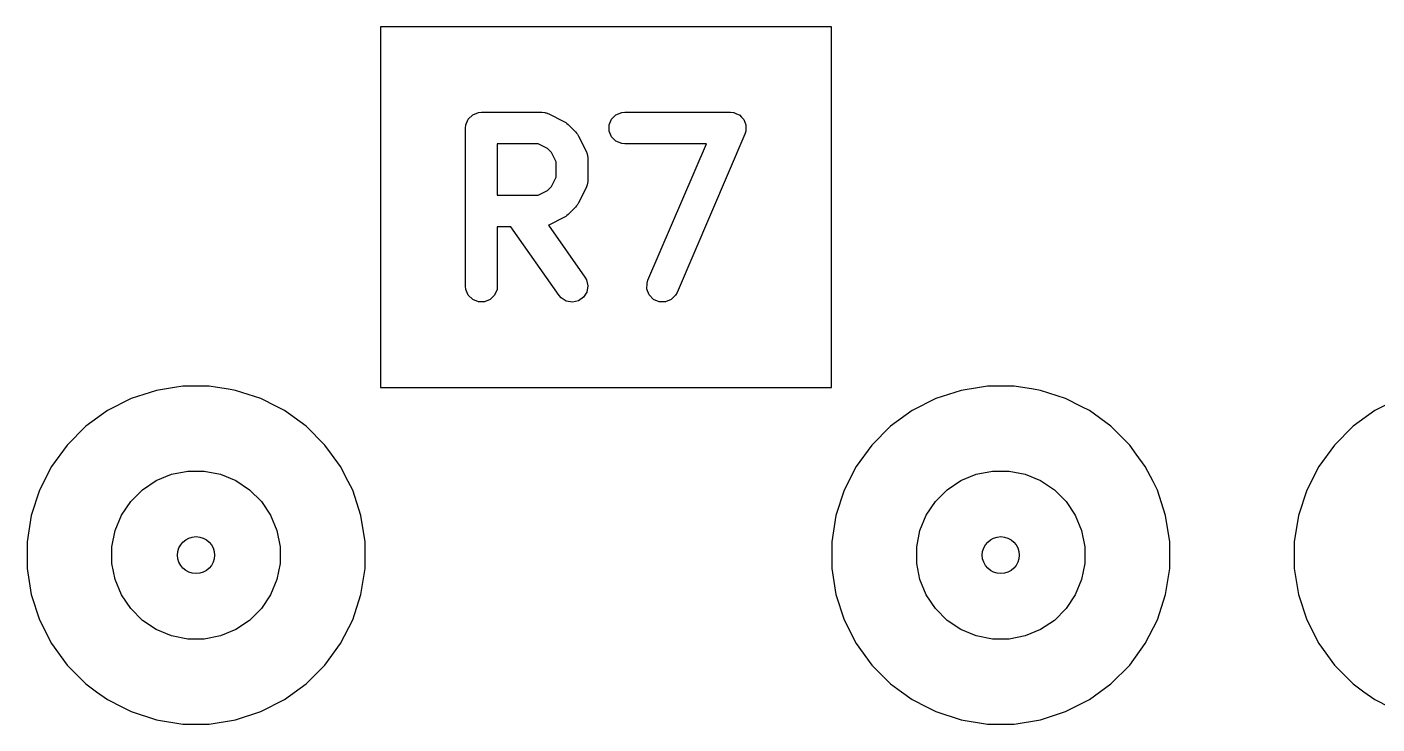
# Model space of a CAD drawing. Extents: x 20 to 124, y -124 to -20.
# Drawn here: x 43.95 to 56.74, y -70.57 to -63.97 of the extents above; entities that cross this region are included whole.
import ezdxf

# ---------------------------------------------------------------- set-up
doc = ezdxf.new("R2010")
doc.units = 0
doc.layers.add('BLACK', color=7, linetype='CONTINUOUS')
doc.layers.add('WHITE', color=7, linetype='CONTINUOUS')

msp = doc.modelspace()

# ---------------------------------------------------------------- linework, layer by layer
at = {"layer": 'BLACK', "linetype": 'CONTINUOUS'}
for p, q in [((51.569753, -63.966103), (47.301257, -63.966103)), ((47.301257, -63.966103), (47.301257, -67.381655)), ((51.569753, -67.381655), (51.569753, -63.966103)), ((48.132037, -64.839992), (48.173421, -64.798608)), ((48.173421, -64.798608), (48.227493, -64.77621)), ((48.227493, -64.77621), (48.256757, -64.773328)), ((48.256757, -64.773328), (48.828186, -64.773328)), ((48.828186, -64.773328), (48.85745, -64.77621)), ((48.85745, -64.77621), (48.86243, -64.778273)), ((48.86243, -64.778273), (48.867805, -64.778655)), ((48.867805, -64.778655), (48.895268, -64.789164)), ((48.895268, -64.789164), (49.038125, -64.860593)), ((49.48918, -64.839992), (49.530564, -64.798608)), ((49.530564, -64.798608), (49.584636, -64.77621)), ((49.584636, -64.77621), (49.6139, -64.773328)), ((49.6139, -64.773328), (50.6139, -64.773328)), ((50.6139, -64.773328), (50.643164, -64.77621)), ((50.643164, -64.77621), (50.644025, -64.776566)), ((50.644025, -64.776566), (50.644955, -64.776578)), ((50.644955, -64.776578), (50.671016, -64.787747)), ((50.671016, -64.787747), (50.697236, -64.798608)), ((50.697236, -64.798608), (50.697894, -64.799266)), ((50.697894, -64.799266), (50.69875, -64.799633)), ((50.69875, -64.799633), (50.71854, -64.819912)), ((48.106757, -64.923328), (48.109639, -64.894064)), ((48.106757, -66.423328), (48.106757, -64.923328)), ((48.109639, -64.894064), (48.132037, -64.839992)), ((49.038125, -64.860593), (49.05072, -64.868521)), ((49.05072, -64.868521), (49.054377, -64.870036)), ((49.054377, -64.870036), (49.058494, -64.873415)), ((49.058494, -64.873415), (49.063011, -64.876258)), ((49.063011, -64.876258), (49.065608, -64.879252)), ((49.065608, -64.879252), (49.077108, -64.88869)), ((49.077108, -64.88869), (49.148537, -64.960118)), ((49.466782, -64.894064), (49.48918, -64.839992)), ((49.466782, -64.952592), (49.466782, -64.894064)), ((50.71854, -64.819912), (50.73862, -64.839992)), ((50.73862, -64.839992), (50.738977, -64.840854)), ((50.738977, -64.840854), (50.739627, -64.84152)), ((50.739627, -64.84152), (50.750145, -64.867815)), ((50.750145, -64.867815), (50.761018, -64.894064)), ((50.761018, -64.894064), (50.761018, -64.894997)), ((50.761018, -64.894997), (50.761363, -64.89586)), ((50.761363, -64.89586), (50.761018, -64.924177)), ((50.761018, -64.924177), (50.761018, -64.952592)), ((49.148537, -64.960118), (49.157979, -64.971623)), ((49.157979, -64.971623), (49.160971, -64.974218)), ((49.160971, -64.974218), (49.16381, -64.978728)), ((49.16381, -64.978728), (49.167192, -64.982849)), ((49.167192, -64.982849), (49.168707, -64.986508)), ((49.168707, -64.986508), (49.176636, -64.999103)), ((49.176636, -64.999103), (49.248064, -65.141961)), ((49.48918, -65.006664), (49.466782, -64.952592)), ((49.530564, -65.048048), (49.48918, -65.006664)), ((49.584636, -65.070446), (49.530564, -65.048048)), ((50.751772, -64.982416), (50.108915, -66.482416)), ((50.76065, -64.954383), (50.751772, -64.982416)), ((50.760661, -64.953453), (50.76065, -64.954383)), ((50.761018, -64.952592), (50.760661, -64.953453)), ((48.792776, -65.073328), (48.406757, -65.073328)), ((48.406757, -65.073328), (48.406757, -65.559042)), ((48.88219, -65.118035), (48.792776, -65.073328)), ((48.919194, -65.155039), (48.88219, -65.118035)), ((48.9639, -65.244451), (48.919194, -65.155039)), ((49.248064, -65.141961), (49.258574, -65.169424)), ((49.258574, -65.169424), (49.258955, -65.174799)), ((49.258955, -65.174799), (49.261018, -65.179778)), ((49.261018, -65.179778), (49.2639, -65.209042)), ((49.6139, -65.073328), (49.584636, -65.070446)), ((50.386419, -65.073328), (49.6139, -65.073328)), ((49.833171, -66.36424), (50.386419, -65.073328)), ((48.9639, -65.387918), (48.9639, -65.244451)), ((49.2639, -65.209042), (49.2639, -65.423328)), ((48.919193, -65.477331), (48.9639, -65.387918)), ((49.2639, -65.423328), (49.261018, -65.452592)), ((48.406757, -65.559042), (48.792776, -65.559042)), ((48.792776, -65.559042), (48.882188, -65.514336)), ((48.882188, -65.514336), (48.919193, -65.477331)), ((49.248064, -65.490409), (49.176636, -65.633267)), ((49.258574, -65.462946), (49.248064, -65.490409)), ((49.258955, -65.45757), (49.258574, -65.462946)), ((49.261018, -65.452592), (49.258955, -65.45757)), ((49.148538, -65.672251), (49.077109, -65.74368)), ((49.157979, -65.660746), (49.148538, -65.672251)), ((49.160971, -65.658152), (49.157979, -65.660746)), ((49.163809, -65.653642), (49.160971, -65.658152)), ((49.167193, -65.64952), (49.163809, -65.653642)), ((49.168709, -65.645858), (49.167193, -65.64952)), ((49.176636, -65.633267), (49.168709, -65.645858)), ((49.038125, -65.771778), (48.895268, -65.843206)), ((49.050718, -65.76385), (49.038125, -65.771778)), ((49.054378, -65.762335), (49.050718, -65.76385)), ((49.058497, -65.758953), (49.054378, -65.762335)), ((49.063011, -65.756113), (49.058497, -65.758953)), ((49.065607, -65.753119), (49.063011, -65.756113)), ((49.077109, -65.74368), (49.065607, -65.753119)), ((48.535802, -65.859042), (48.406757, -65.859042)), ((48.406757, -65.859042), (48.406757, -66.423328)), ((48.991015, -66.509347), (48.535802, -65.859042)), ((48.895268, -65.843206), (48.891833, -65.84452)), ((48.891833, -65.84452), (49.236785, -66.337309)), ((49.236785, -66.337309), (49.251206, -66.362935)), ((48.109639, -66.452592), (48.106757, -66.423328)), ((48.132037, -66.506664), (48.109639, -66.452592)), ((48.403875, -66.452592), (48.381477, -66.506664)), ((48.406757, -66.423328), (48.403875, -66.452592)), ((49.251206, -66.362935), (49.263865, -66.420077)), ((49.263865, -66.420077), (49.253694, -66.477713)), ((49.82358, -66.450796), (49.824293, -66.392273)), ((49.845316, -66.505136), (49.82358, -66.450796)), ((49.824293, -66.392273), (49.833171, -66.36424)), ((48.173421, -66.548048), (48.132037, -66.506664)), ((48.227493, -66.570446), (48.173421, -66.548048)), ((48.286021, -66.570446), (48.227493, -66.570446)), ((48.340093, -66.548048), (48.286021, -66.570446)), ((48.381477, -66.506664), (48.340093, -66.548048)), ((49.010158, -66.531669), (48.991015, -66.509347)), ((49.059515, -66.563122), (49.010158, -66.531669)), ((49.117151, -66.573293), (49.059515, -66.563122)), ((49.174293, -66.560634), (49.117151, -66.573293)), ((49.222241, -66.52707), (49.174293, -66.560634)), ((49.253694, -66.477713), (49.222241, -66.52707)), ((49.886193, -66.547023), (49.845316, -66.505136)), ((49.939988, -66.570078), (49.886193, -66.547023)), ((49.998511, -66.570791), (49.939988, -66.570078)), ((50.052851, -66.549055), (49.998511, -66.570791)), ((50.094738, -66.508178), (50.052851, -66.549055)), ((50.108915, -66.482416), (50.094738, -66.508178)), ((44.939516, -67.48676), (44.715051, -67.601132)), ((45.179114, -67.40891), (44.939516, -67.48676)), ((45.351195, -67.381655), (45.179114, -67.40891)), ((45.427938, -67.3695), (45.351195, -67.381655)), ((45.679862, -67.3695), (45.427938, -67.3695)), ((45.756605, -67.381655), (45.679862, -67.3695)), ((45.862656, -67.398452), (45.756605, -67.381655)), ((45.928685, -67.40891), (45.862656, -67.398452)), ((46.168283, -67.48676), (45.928685, -67.40891)), ((46.322647, -67.565413), (46.168283, -67.48676)), ((47.301257, -67.381655), (51.569753, -67.381655)), ((52.559516, -67.48676), (52.335051, -67.601132)), ((52.799114, -67.40891), (52.559516, -67.48676)), ((52.971195, -67.381655), (52.799114, -67.40891)), ((53.047938, -67.3695), (52.971195, -67.381655)), ((53.299862, -67.3695), (53.047938, -67.3695)), ((53.482656, -67.398452), (53.299862, -67.3695)), ((53.548685, -67.40891), (53.482656, -67.398452)), ((53.788283, -67.48676), (53.548685, -67.40891)), ((53.942647, -67.565413), (53.788283, -67.48676)), ((56.939518, -67.48676), (56.715051, -67.601132)), ((44.715051, -67.601132), (44.51125, -67.749201)), ((46.392745, -67.60113), (46.322647, -67.565413)), ((46.392747, -67.601131), (46.392745, -67.60113)), ((46.392748, -67.601132), (46.392747, -67.601131)), ((46.596549, -67.749201), (46.392748, -67.601132)), ((52.335051, -67.601132), (52.13125, -67.749201)), ((54.012745, -67.60113), (53.942647, -67.565413)), ((54.012747, -67.601131), (54.012745, -67.60113)), ((54.012748, -67.601132), (54.012747, -67.601131)), ((54.216549, -67.749201), (54.012748, -67.601132)), ((56.715051, -67.601132), (56.51125, -67.749201)), ((44.511245, -67.749205), (44.333105, -67.927345)), ((44.51125, -67.749201), (44.511245, -67.749205)), ((46.596554, -67.749205), (46.596549, -67.749201)), ((46.774694, -67.927345), (46.596554, -67.749205)), ((52.131245, -67.749205), (51.953105, -67.927345)), ((52.13125, -67.749201), (52.131245, -67.749205)), ((54.216554, -67.749205), (54.216549, -67.749201)), ((54.394694, -67.927345), (54.216554, -67.749205)), ((56.511245, -67.749205), (56.333105, -67.927345)), ((56.51125, -67.749201), (56.511245, -67.749205)), ((44.333101, -67.92735), (44.185032, -68.131151)), ((44.333105, -67.927345), (44.333101, -67.92735)), ((46.774698, -67.92735), (46.774694, -67.927345)), ((46.836676, -68.012656), (46.774698, -67.92735)), ((51.953101, -67.92735), (51.805032, -68.131151)), ((51.953105, -67.927345), (51.953101, -67.92735)), ((54.394698, -67.92735), (54.394694, -67.927345)), ((54.456676, -68.012656), (54.394698, -67.92735)), ((56.333101, -67.92735), (56.185032, -68.131151)), ((56.333105, -67.927345), (56.333101, -67.92735)), ((44.185032, -68.131151), (44.07066, -68.355616)), ((46.92277, -68.131155), (46.836676, -68.012656)), ((46.995647, -68.274184), (46.92277, -68.131155)), ((51.805032, -68.131151), (51.69066, -68.355616)), ((54.54277, -68.131155), (54.456676, -68.012656)), ((54.615647, -68.274184), (54.54277, -68.131155)), ((56.185032, -68.131151), (56.07066, -68.355616)), ((45.176783, -68.264463), (45.321672, -68.204448)), ((45.321672, -68.204448), (45.475486, -68.173852)), ((45.475486, -68.173852), (45.632314, -68.173852)), ((45.632314, -68.173852), (45.786128, -68.204448)), ((45.786128, -68.204448), (45.931017, -68.264463)), ((52.796783, -68.264463), (52.941672, -68.204448)), ((52.941672, -68.204448), (53.095486, -68.173852)), ((53.095486, -68.173852), (53.252314, -68.173852)), ((53.252314, -68.173852), (53.406128, -68.204448)), ((53.406128, -68.204448), (53.551017, -68.264463)), ((44.07066, -68.355616), (43.99281, -68.595214)), ((44.935492, -68.462485), (45.046385, -68.351592)), ((45.046385, -68.351592), (45.176783, -68.264463)), ((45.931017, -68.264463), (46.061415, -68.351592)), ((46.061415, -68.351592), (46.172308, -68.462485)), ((47.037139, -68.355616), (46.995647, -68.274184)), ((47.037139, -68.355618), (47.037139, -68.355616)), ((47.037141, -68.355621), (47.037139, -68.355618)), ((47.11499, -68.595215), (47.037141, -68.355621)), ((51.69066, -68.355616), (51.61281, -68.595214)), ((52.555492, -68.462485), (52.666385, -68.351592)), ((52.666385, -68.351592), (52.796783, -68.264463)), ((53.551017, -68.264463), (53.681415, -68.351592)), ((53.681415, -68.351592), (53.792308, -68.462485)), ((54.657139, -68.355616), (54.615647, -68.274184)), ((54.657139, -68.355618), (54.657139, -68.355616)), ((54.657141, -68.355621), (54.657139, -68.355618)), ((54.73499, -68.595215), (54.657141, -68.355621)), ((56.07066, -68.355616), (55.99281, -68.595214)), ((44.848363, -68.592883), (44.935492, -68.462485)), ((46.172308, -68.462485), (46.259437, -68.592883)), ((52.468363, -68.592883), (52.555492, -68.462485)), ((53.792308, -68.462485), (53.879437, -68.592883)), ((43.99281, -68.595214), (43.9534, -68.844038)), ((44.788348, -68.737772), (44.848363, -68.592883)), ((46.259437, -68.592883), (46.319452, -68.737772)), ((47.1544, -68.844038), (47.11499, -68.595215)), ((51.61281, -68.595214), (51.5734, -68.844038)), ((52.408348, -68.737772), (52.468363, -68.592883)), ((53.879437, -68.592883), (53.939452, -68.737772)), ((54.7744, -68.844038), (54.73499, -68.595215)), ((55.99281, -68.595214), (55.9534, -68.844038)), ((44.757752, -68.891586), (44.788348, -68.737772)), ((46.319452, -68.737772), (46.350048, -68.891586)), ((52.377752, -68.891586), (52.408348, -68.737772)), ((53.939452, -68.737772), (53.970048, -68.891586)), ((43.9534, -68.844038), (43.9534, -69.095961)), ((44.757752, -69.048414), (44.757752, -68.891586)), ((46.350048, -68.891586), (46.350048, -69.048414)), ((47.1544, -69.095962), (47.1544, -68.844038)), ((51.5734, -68.844038), (51.5734, -69.095961)), ((52.377752, -69.048414), (52.377752, -68.891586)), ((53.970048, -68.891586), (53.970048, -69.048414)), ((54.7744, -69.095962), (54.7744, -68.844038)), ((55.9534, -68.844038), (55.9534, -69.095961)), ((43.9534, -69.095961), (43.99281, -69.344785)), ((44.788348, -69.202228), (44.757752, -69.048414)), ((46.350048, -69.048414), (46.319452, -69.202228)), ((47.11499, -69.344785), (47.1544, -69.095962)), ((51.5734, -69.095961), (51.61281, -69.344785)), ((52.408348, -69.202228), (52.377752, -69.048414)), ((53.970048, -69.048414), (53.939452, -69.202228)), ((54.73499, -69.344785), (54.7744, -69.095962)), ((55.9534, -69.095961), (55.99281, -69.344785)), ((44.848363, -69.347117), (44.788348, -69.202228)), ((46.319452, -69.202228), (46.259437, -69.347117)), ((52.468363, -69.347117), (52.408348, -69.202228)), ((53.939452, -69.202228), (53.879437, -69.347117)), ((43.99281, -69.344785), (44.07066, -69.584383)), ((44.935492, -69.477515), (44.848363, -69.347117)), ((46.259437, -69.347117), (46.172308, -69.477515)), ((47.037141, -69.584379), (47.11499, -69.344785)), ((51.61281, -69.344785), (51.69066, -69.584383)), ((52.555492, -69.477515), (52.468363, -69.347117)), ((53.879437, -69.347117), (53.792308, -69.477515)), ((54.657141, -69.584379), (54.73499, -69.344785)), ((55.99281, -69.344785), (56.07066, -69.584383)), ((45.046385, -69.588408), (44.935492, -69.477515)), ((46.172308, -69.477515), (46.061415, -69.588408)), ((52.666385, -69.588408), (52.555492, -69.477515)), ((53.792308, -69.477515), (53.681415, -69.588408)), ((44.07066, -69.584383), (44.185032, -69.808848)), ((45.176783, -69.675537), (45.046385, -69.588408)), ((46.061415, -69.588408), (45.931017, -69.675537)), ((46.92277, -69.808845), (47.037141, -69.584379)), ((51.69066, -69.584383), (51.805032, -69.808848)), ((52.796783, -69.675537), (52.666385, -69.588408)), ((53.681415, -69.588408), (53.551017, -69.675537)), ((54.54277, -69.808845), (54.657141, -69.584379)), ((56.07066, -69.584383), (56.185032, -69.808848)), ((45.321672, -69.735552), (45.176783, -69.675537)), ((45.475486, -69.766148), (45.321672, -69.735552)), ((45.632314, -69.766148), (45.475486, -69.766148)), ((45.786128, -69.735552), (45.632314, -69.766148)), ((45.931017, -69.675537), (45.786128, -69.735552)), ((52.941672, -69.735552), (52.796783, -69.675537)), ((53.095486, -69.766148), (52.941672, -69.735552)), ((53.252314, -69.766148), (53.095486, -69.766148)), ((53.406128, -69.735552), (53.252314, -69.766148)), ((53.551017, -69.675537), (53.406128, -69.735552)), ((44.185032, -69.808848), (44.333101, -70.012649)), ((46.774693, -70.012656), (46.92277, -69.808845)), ((51.805032, -69.808848), (51.953101, -70.012649)), ((54.394693, -70.012656), (54.54277, -69.808845)), ((56.185032, -69.808848), (56.333101, -70.012649)), ((44.333101, -70.012649), (44.333105, -70.012654)), ((44.333105, -70.012654), (44.511245, -70.190794)), ((46.596556, -70.190793), (46.774693, -70.012656)), ((51.953101, -70.012649), (51.953105, -70.012654)), ((51.953105, -70.012654), (52.131245, -70.190794)), ((54.216556, -70.190793), (54.394693, -70.012656)), ((56.333101, -70.012649), (56.333105, -70.012654)), ((56.333105, -70.012654), (56.511245, -70.190794)), ((44.511245, -70.190794), (44.51125, -70.190798)), ((44.51125, -70.190798), (44.612587, -70.264423)), ((44.612587, -70.264423), (44.715055, -70.33887)), ((46.392745, -70.33887), (46.596556, -70.190793)), ((52.131245, -70.190794), (52.13125, -70.190798)), ((52.13125, -70.190798), (52.232587, -70.264423)), ((52.232587, -70.264423), (52.335055, -70.33887)), ((54.012745, -70.33887), (54.216556, -70.190793)), ((56.511245, -70.190794), (56.51125, -70.190798)), ((56.51125, -70.190798), (56.612587, -70.264423)), ((56.612587, -70.264423), (56.715055, -70.33887)), ((44.715055, -70.33887), (44.858084, -70.411747)), ((44.858084, -70.411747), (44.939516, -70.453239)), ((46.168279, -70.453241), (46.392745, -70.33887)), ((52.335055, -70.33887), (52.478084, -70.411747)), ((52.478084, -70.411747), (52.559516, -70.453239)), ((53.788279, -70.453241), (54.012745, -70.33887)), ((56.715055, -70.33887), (56.858084, -70.411747)), ((44.939516, -70.453239), (44.939518, -70.453239)), ((44.939518, -70.453239), (44.939521, -70.453241)), ((44.939521, -70.453241), (45.179115, -70.53109)), ((45.179115, -70.53109), (45.427938, -70.5705)), ((45.679862, -70.5705), (45.928685, -70.53109)), ((45.928685, -70.53109), (46.168279, -70.453241)), ((52.559516, -70.453239), (52.559518, -70.453239)), ((52.559518, -70.453239), (52.559521, -70.453241)), ((52.559521, -70.453241), (52.799115, -70.53109)), ((52.799115, -70.53109), (53.047938, -70.5705)), ((53.299862, -70.5705), (53.548685, -70.53109)), ((53.548685, -70.53109), (53.788279, -70.453241)), ((45.427938, -70.5705), (45.427939, -70.5705)), ((45.427939, -70.5705), (45.679861, -70.5705)), ((45.679861, -70.5705), (45.679862, -70.5705)), ((53.047938, -70.5705), (53.047939, -70.5705)), ((53.047939, -70.5705), (53.299861, -70.5705)), ((53.299861, -70.5705), (53.299862, -70.5705))]:
    msp.add_line(p, q, dxfattribs=at)
at = {"layer": 'BLACK'}
for centre in [(45.5539, -68.97), (53.1739, -68.97)]:
    msp.add_circle(centre, 0.175, dxfattribs=at)
at = {"layer": 'WHITE'}
for centre in [(45.5539, -68.97), (53.1739, -68.97)]:
    msp.add_circle(centre, 0.175, dxfattribs=at)

doc.saveas('drawing.dxf')
